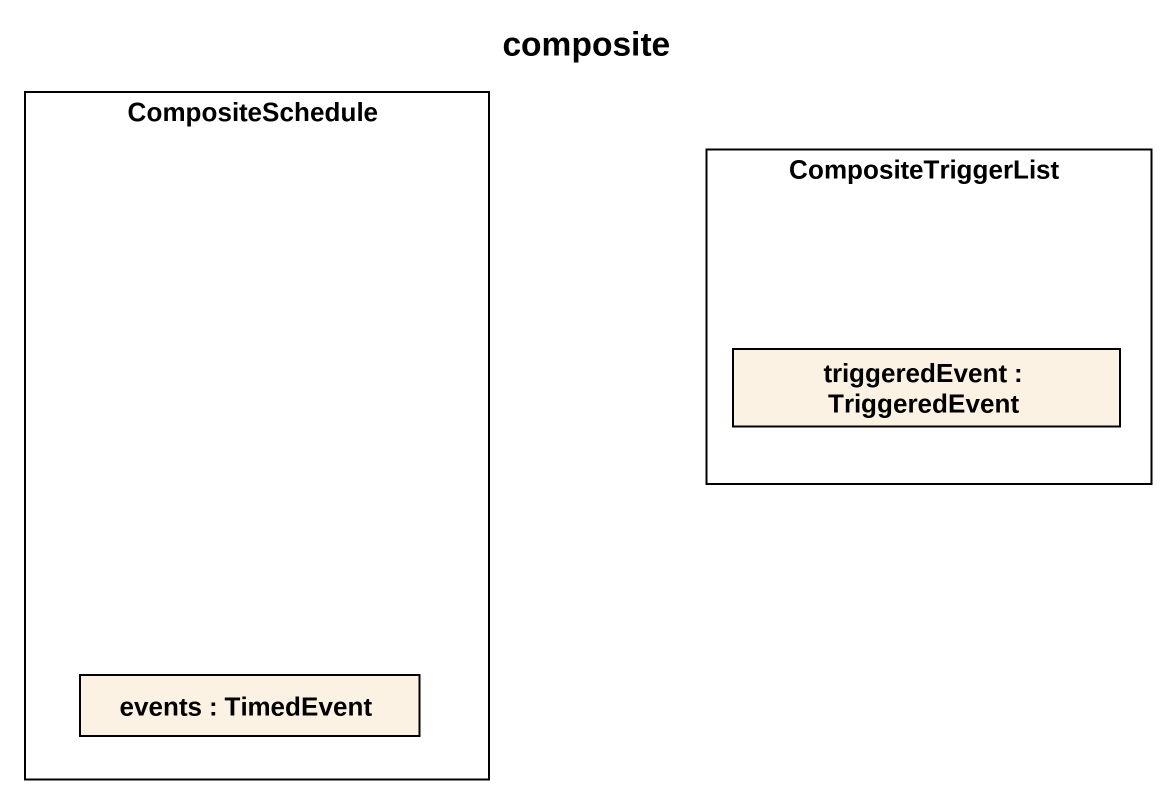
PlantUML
@startuml
title composite
rectangle CompositeSchedule {
  rectangle "events : TimedEvent" as events
}
rectangle CompositeTriggerList {
  rectangle "triggeredEvent : TriggeredEvent" as triggeredEvent
}
@enduml
